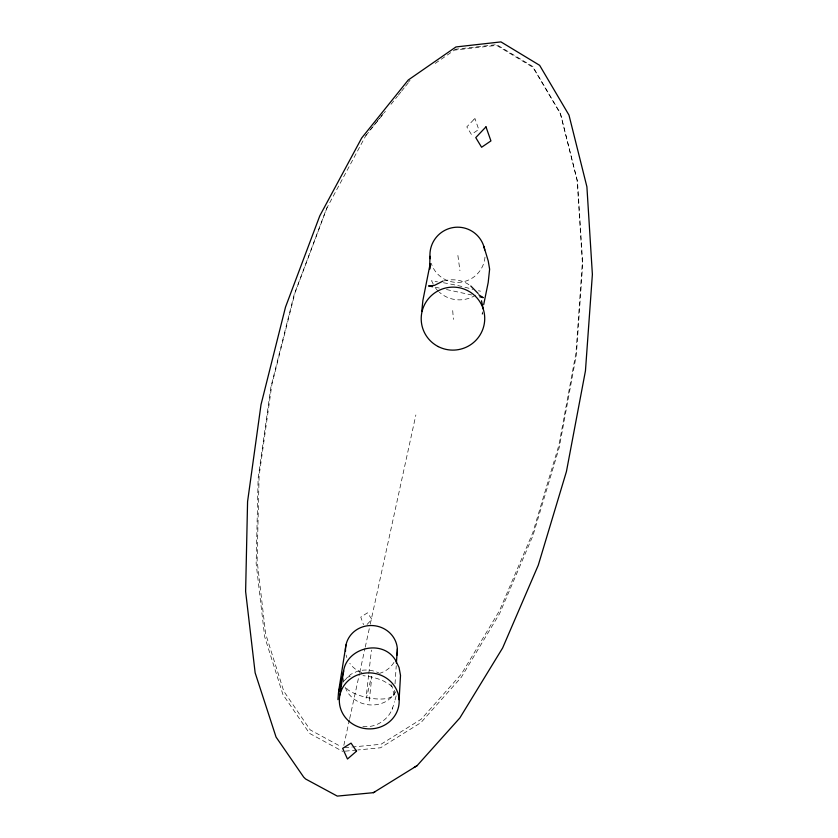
<?xml version="1.0" encoding="UTF-8"?>
<svg xmlns="http://www.w3.org/2000/svg" width="838" height="838" viewBox="0 0 838 838"><rect width="100%" height="100%" fill="white"/><g stroke="black" fill="none" stroke-linecap="round" stroke-linejoin="round"><path stroke-width="0.63" stroke-dasharray="4.19 3.14" d="M394.604 690.292C393.944 706.046 394.049 687.024 390.812 684.552M395.033 683.829L396.238 665.749M482.416 311.904L482.185 314.26L482.311 313.108M369.244 700.997L371.726 677.68A15.335 0.587 -78.5 0 0 369.296 685.767L368.741 688.312A16.173 0.608 -78.5 0 1 366.196 696.776L368.668 674.737M368.814 673.448L371.423 650.11M343.842 745.328L349.404 719.811M349.687 718.543L359.418 673.899M359.691 672.621L364.98 648.392M365.253 647.114L369.987 625.431M370.26 624.153L415.868 414.978M396.154 695.875L394.363 702.558M362.885 726.431C375.466 728.243 388.623 719.884 392.634 707.869M392.215 709.178L394.656 701.668M327.187 207.332L294.966 292.923L271.868 384.611L259.11 475.848L257.119 560.622L265.636 633.779L283.778 691.214L310.228 729.898L341.003 746.637M366.457 134.436L326.464 208.777L294.117 294.725L270.936 386.779L258.125 478.372L256.145 563.461L264.703 636.89L282.93 694.534L309.494 733.355L342.69 751.403M395.913 691.643L393.169 695.823L387.481 700.631A28.796 27.371 4.3 0 1 347.697 692.513L344.827 686.689L348.346 690.103A28.471 11.774 12.6 0 0 388.266 698.264L392.488 696.42M343.748 681.189L350.713 674.349L357.344 671.311A28.094 26.627 4.5 0 1 378.86 672.977M369.684 130.414L372.92 126.402M373.727 125.396L376.147 122.39M376.953 121.384L380.18 117.362M380.986 116.356L383.406 113.35M408.42 82.218L410.033 80.207M365.913 135.567L385.354 111.36M391.032 104.3L397.516 96.234M398.322 95.228L400.753 92.201M401.57 91.195L404.806 87.152M405.613 86.146L408.054 83.119M367.075 624.425L371.873 619.397L367.505 612.808L360.769 617.114L363.514 624.687M435.247 63.395L454.426 50.112L496.641 45.378L532.958 67.344L560.57 114.073L577.487 181.479L582.745 263.907L576.355 354.841L559.218 447.544L532.916 535.692L499.521 613.762L461.361 677.209L420.896 722.649L380.557 747.779L357.836 749.958M346.901 677.575L350.221 676.214M443.847 280.919C452.279 278.708 461.853 279.609 469.039 284.794M454.584 49.358L496.609 44.634L532.769 66.516L560.255 113.036L577.099 180.149L582.347 262.242L575.989 352.798L558.925 445.135L532.738 532.947L499.479 610.724L461.476 673.951L421.179 719.224L380.997 744.27L353.688 746.878M344.586 747.747L352.389 747.004M345.214 751.162L356.569 750.073M435.163 287.225L441.542 288.523M478.488 290.765L480.509 291.174M446.465 289.539L471.616 294.955M391.901 686.772L389.125 684.175L383.636 681.064A28.45 11.816 12.6 0 0 362.969 675.669M433.204 284.061L431.57 280.709L435.205 281.526A30.273 2.765 12.3 0 1 437.446 281.83M343.046 678.392L343.737 682.122M457.894 255.464L459.936 270.737M452.709 310.615L453.389 319.404M393.944 662.439A25.968 24.48 5.5 0 1 379.572 673.364M361.88 672.684A25.968 24.48 5.5 0 1 349.792 663.308M346.827 657.547A25.968 24.48 5.5 0 1 346.094 655.075M485.003 257.119A27.664 27.528 -49.8 0 1 431.266 263.383M475.638 295.133A30.053 29.833 -18.9 0 1 439.342 292.2M438.4 291.32A30.053 29.833 -18.9 0 1 435.016 287.361M443.428 282.752A30.273 2.765 12.3 0 1 472.883 289.33M473.774 119.666L466.808 126.863L471.406 134.457L478.739 129.461L474.937 118.493L473.774 119.666"/><path stroke-width="1.26" d="M429.611 269.061L429.967 256.302M399.129 699.688L400.512 675.459L399.066 667.498L395.63 660.491M396.405 663.162L397.348 648.958M337.955 699.646L338.521 692.261M343.339 674.684C343.339 648.319 382.484 637.372 395.829 660.721M421.755 311.495L422.886 300.423L430.166 263.834L429.747 269.019M339.914 695.016L343.632 670.913L338.898 691.235M338.667 691.161L345.989 644.893M483.694 304.613L488.198 282.5L489.622 269.166L488.229 260.953L483.851 246.403M338.594 692.282L340.616 686.427M373.381 792.685L417.073 765.67L459.853 717.946L502.632 647.963L538.279 565.189L566.436 471.522L585.448 370.857L592.382 274.403L586.904 186.811L568.981 115.089L539.63 65.312L500.956 41.9L455.966 46.949L408.295 79.977L361.723 137.956L319.802 215.816L285.517 307.075L261.016 404.649L247.577 501.574L245.618 591.481L255.15 672.841L276.058 737.073L303.67 777.109L305.619 779.005L337.285 796.1L373.381 792.685L375.215 791.564M414.223 767.419L417.073 765.67M442.977 281.076L434.629 285.318L428.564 285.968L432.691 286.743M479.745 296.809L483.254 297.658L478.708 294.746M470.799 286.009L478.11 293.468M481.483 300.727L483.275 309.086M345.528 651.262A25.968 24.48 5.5 0 1 373.308 625.609A25.968 24.48 5.5 0 1 396.835 655.326M430.198 258.701A27.664 27.528 -49.8 0 1 453.274 227.538A27.664 27.528 -49.8 0 1 484.699 249.913M485.977 126.852L475.764 137.61L481.599 147.258L490.932 140.91L485.977 126.852M356.517 751.194L347.477 758.998L342.658 748.376L351.049 743.128L356.517 751.194M349.268 721.508A29.938 28 5.2 0 0 398.532 706.979A29.938 28 5.2 0 0 359.942 674.15A29.938 28 5.2 0 0 349.268 721.508M438.253 346.586A31.771 31.477 -11.7 0 0 484.699 317.193A31.771 31.477 -11.7 0 0 435.949 292.095A31.771 31.477 -11.7 0 0 438.253 346.586"/></g></svg>
